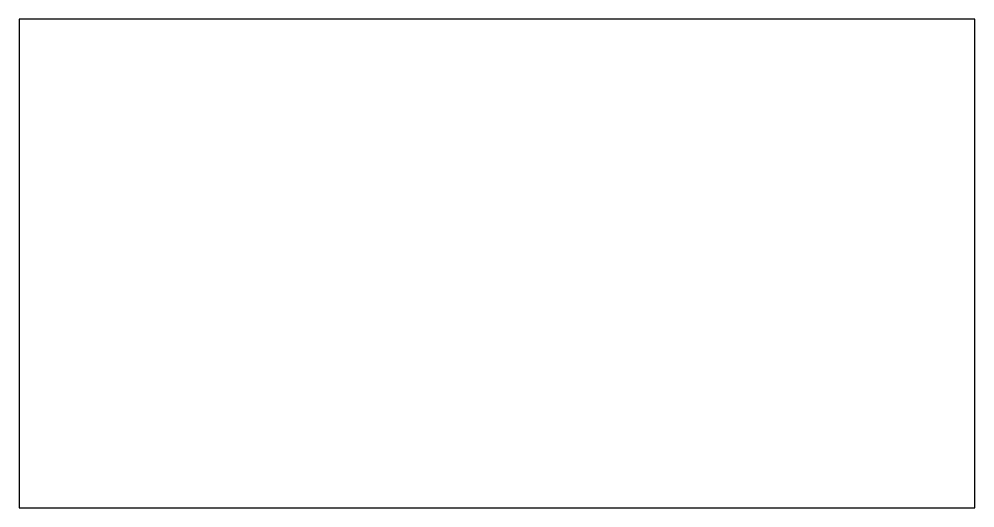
# Model space of a CAD drawing. Header units: millimetres. Extents: x 0 to 293, y 0 to 150.
import ezdxf

# ---------------------------------------------------------------- set-up
doc = ezdxf.new("R2010")
doc.units = ezdxf.units.MM

msp = doc.modelspace()

# ---------------------------------------------------------------- linework, layer by layer
msp.add_lwpolyline([(0, 0), (293.37, 0), (293.37, 150), (0, 150), (0, 0)], close=True)

doc.saveas('drawing.dxf')
